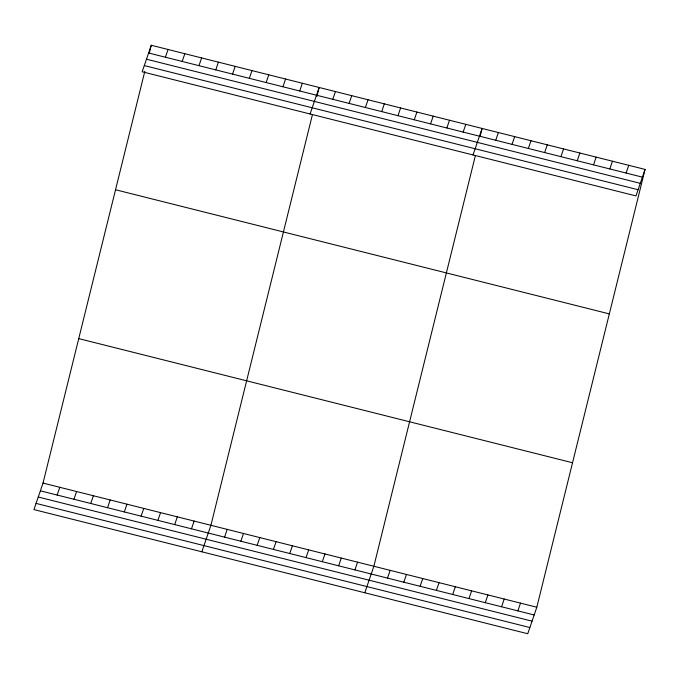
<?xml version="1.0" encoding="UTF-8"?>
<svg xmlns="http://www.w3.org/2000/svg" width="679" height="679" viewBox="0 0 679 679"><rect width="100%" height="100%" fill="white"/><g stroke="black" fill="none" stroke-linecap="round" stroke-linejoin="round"><path stroke-width="1.02" d="M645.05 169.41L635.977 195.917L142.183 71.77L151.256 45.264L645.05 169.41L536.817 607.23L527.744 633.736L33.95 509.589L43.023 483.083L144.805 71.354M149.27 53.293L151.256 45.264M312.45 114.564L210.914 525.291L201.841 551.798M316.915 96.503L319.147 87.472L310.074 113.979M475.402 155.533L373.866 566.261L364.793 592.767M480.112 136.471L482.098 128.441L473.025 154.948M165.396 57.223L168.044 49.491M182.184 61.45L184.832 53.709M198.972 65.668L201.621 57.927M57.163 495.042L59.811 487.31M215.761 69.886L218.409 62.145M73.952 499.269L76.6 491.528M232.549 74.113L235.197 66.372M90.74 503.487L93.388 495.746M249.337 78.331L251.994 70.591M107.528 507.705L110.185 499.973M266.134 82.549L268.782 74.809M124.316 511.932L126.973 504.191M282.922 86.768L285.57 79.036M141.113 516.15L143.761 508.41M299.711 90.994L302.359 83.254M157.901 520.369L160.55 512.637M174.69 524.595L177.338 516.855M332.795 99.312L335.443 91.572M191.478 528.814L194.126 521.073M349.091 103.403L351.739 95.671M365.378 107.503L368.035 99.762M224.562 537.131L227.21 529.391M381.674 111.602L384.331 103.862M240.858 541.231L243.506 533.49M397.97 115.693L400.618 107.961M257.154 545.322L259.802 537.581M414.266 119.793L416.914 112.052M273.442 549.421L276.098 541.681M430.562 123.892L433.21 116.151M289.738 553.521L292.394 545.78M446.858 127.983L449.506 120.251M306.034 557.612L308.682 549.871M463.154 132.082L465.802 124.342M322.33 561.711L324.978 553.971M338.626 565.811L341.274 558.07M495.746 140.273L498.394 132.541M354.922 569.902L357.57 562.161M512.042 144.372L514.69 136.632M528.338 148.472L530.986 140.731M387.514 578.101L390.162 570.36M544.626 152.563L547.282 144.831M403.81 582.192L406.458 574.459M560.922 156.662L563.57 148.922M420.106 586.291L422.754 578.55M577.218 160.762L579.866 153.021M436.402 590.39L439.05 582.65M593.514 164.853L596.162 157.121M452.689 594.481L455.346 586.749M609.81 168.952L612.458 161.212M468.985 598.581L471.633 590.84M626.106 173.052L628.754 165.311M485.281 602.68L487.929 594.94M501.577 606.771L504.225 599.039M517.873 610.871L520.521 603.13M148.608 53.004L642.402 177.143M146.486 59.2L640.28 183.338M144.304 65.574L638.099 189.721M115.54 189.747L609.335 313.893M78.739 338.609L572.533 462.747M43.023 483.083L536.817 607.23M40.375 490.824L534.169 614.97M38.253 497.02L532.047 621.158M36.072 503.402L529.866 627.54"/></g></svg>
